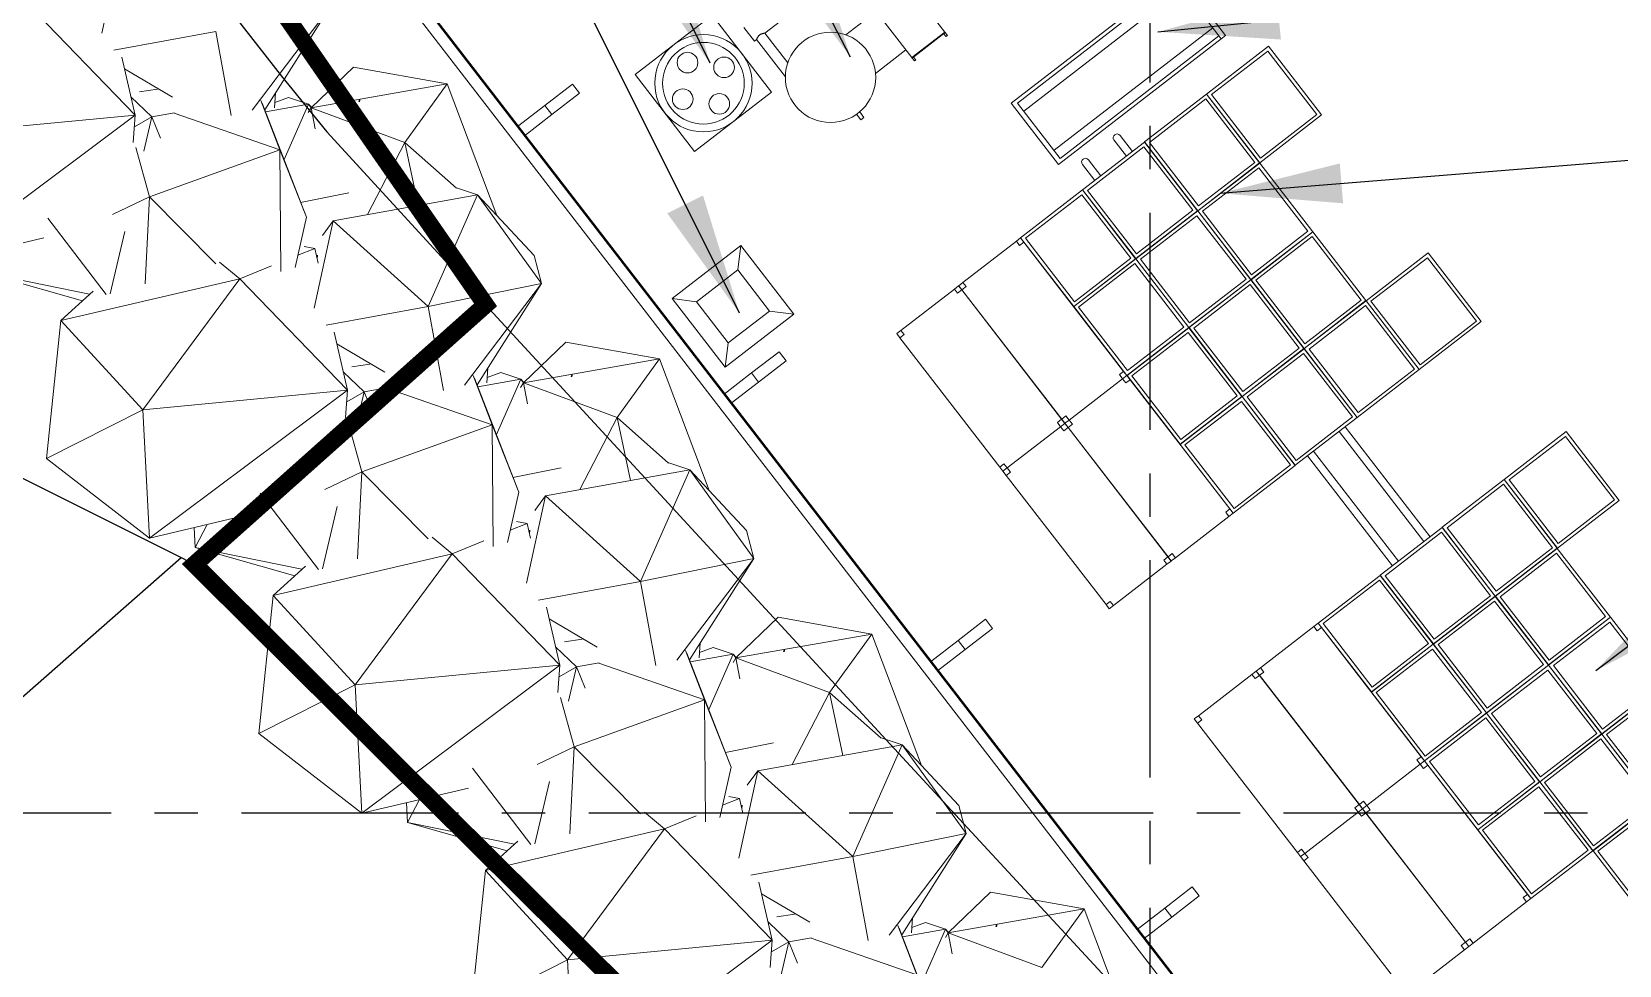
# Model space of a CAD drawing. Extents: x 380524 to 381571, y 430951 to 432014.
# Drawn here: x 380867.81 to 380913.5, y 431345.61 to 431372.48 of the extents above; entities that cross this region are included whole.
import ezdxf

# ---------------------------------------------------------------- set-up
doc = ezdxf.new("R2010")
doc.units = 0
doc.header["$LTSCALE"] = 5
doc.header["$MEASUREMENT"] = 0
doc.linetypes.add('CENTER', pattern=[2, 1.25, -0.25, 0.25, -0.25])
doc.linetypes.add('DASHED', pattern=[0.75, 0.5, -0.25])
doc.layers.get('0').update_dxf_attribs({"linetype": 'CONTINUOUS'})
doc.layers.add('ETGAS BURNLEY BOUNDARY', color=1, linetype='CONTINUOUS', lineweight=50)
for name, color, linetype in [('G8010030', 8, 'CONTINUOUS'), ('G8010032', 8, 'DASHED'), ('G8010572', 8, 'CENTER'), ('PALIGLINIJA', 7, 'CONTINUOUS'), ('permit boundary', 80, 'CONTINUOUS')]:
    doc.layers.add(name, color=color, linetype=linetype)
doc.styles.get("Standard").update_dxf_attribs({"font": 'SIMPLEX.SHX'})
doc.dimstyles.new('SLDDIMSTYLE2', dxfattribs={"dimtxt": 0, "dimasz": 3.5, "dimexe": 0, "dimexo": 0.0625, "dimgap": 0, "dimtad": 0, "dimtih": 1, "dimtoh": 1, "dimdec": 0, "dimrnd": 1e-09, "dimzin": 0, "dimdsep": 46, "dimtxsty": 'Standard', "dimsah": 1, "dimcen": 0.09, "dimadec": 0, "dimazin": 0, "dimtfac": 3.5, "dimtdec": 0, "dimtofl": 0, "dimtmove": 0, "dimatfit": 3, "dimfxl": 1, "dimfrac": 2, "dimtolj": 1, "dimtzin": 0, "dimarcsym": 0})

msp = doc.modelspace()

# ---------------------------------------------------------------- linework, layer by layer
at = {"color": 7, "linetype": 'Continuous', "lineweight": 15}
for p, q in [((380865.737, 431389.989), (380905.531, 431338.468)), ((380881.787, 431369.749), (380876.041, 431377.188)), ((380870.373, 431374.953), (380869.826, 431372.435)), ((380888.909, 431372.438), (380891.54, 431374.47)), ((380900.685, 431374.041), (380896, 431370.422)), ((380900.685, 431374.041), (380902.048, 431372.276)), ((380894.09, 431372.469), (380892.892, 431374.02)), ((380896.186, 431370.427), (380900.752, 431373.954)), ((380896.366, 431370.194), (380900.932, 431373.721)), ((380867.681, 431373.286), (380870.784, 431370.079)), ((380876.366, 431373.144), (380874.151, 431370.221)), ((380876.366, 431373.144), (380874.512, 431370.235)), ((380891.943, 431373.287), (380893.141, 431371.736)), ((380902.167, 431372.368), (380901.552, 431373.164)), ((380887.393, 431372.96), (380885.177, 431371.249)), ((380889.105, 431370.744), (380887.393, 431372.96)), ((380892.114, 431373.065), (380891.24, 431372.39)), ((380873.105, 431372.488), (380870.17, 431371.951)), ((380873.105, 431372.488), (380873.548, 431370.068)), ((380888.305, 431372.597), (380888.608, 431372.206)), ((380888.608, 431372.206), (380888.671, 431372.254)), ((380888.671, 431372.254), (380889.501, 431371.181)), ((380889.569, 431371.583), (380888.909, 431372.438)), ((380893.141, 431371.736), (380894.09, 431372.469)), ((380894.103, 431372.453), (380893.153, 431371.72)), ((380894.063, 431372.423), (380894.103, 431372.453)), ((380894.124, 431372.344), (380894.063, 431372.423)), ((380894.09, 431372.469), (380894.103, 431372.453)), ((380894.103, 431372.453), (380894.164, 431372.374)), ((380894.164, 431372.374), (380894.124, 431372.344)), ((380897.235, 431369.069), (380901.801, 431372.596)), ((380897.363, 431368.657), (380902.048, 431372.276)), ((380897.415, 431368.836), (380901.981, 431372.363)), ((380902.048, 431372.276), (380902.167, 431372.368)), ((380870.398, 431371.749), (380870.784, 431370.079)), ((380892.095, 431371.282), (380892.969, 431371.957)), ((380893.153, 431371.72), (380893.192, 431371.75)), ((380893.192, 431371.75), (380893.254, 431371.671)), ((380903.408, 431372.062), (380901.627, 431370.687)), ((380903.387, 431371.925), (380901.765, 431370.672)), ((380904.798, 431370.098), (380903.387, 431371.925)), ((380904.936, 431370.084), (380903.408, 431372.062)), ((380871.862, 431370.597), (380870.476, 431371.411)), ((380875.848, 431370.291), (380877.066, 431371.459)), ((380877.066, 431371.459), (380879.767, 431370.976)), ((380893.153, 431371.72), (380893.141, 431371.736)), ((380893.214, 431371.641), (380893.153, 431371.72)), ((380893.254, 431371.671), (380893.214, 431371.641)), ((380871.424, 431370.83), (380870.913, 431370.746)), ((380879.767, 431370.976), (380875.848, 431370.291)), ((380879.767, 431370.976), (380878.549, 431369.294)), ((380881.196, 431367.187), (380879.767, 431370.976)), ((380883.37, 431370.971), (380882.579, 431370.36)), ((380883.37, 431370.971), (380883.572, 431370.71)), ((380885.177, 431371.249), (380886.889, 431369.033)), ((380889.501, 431371.181), (380889.501, 431371.181)), ((380870.663, 431370.603), (380871.261, 431370.03)), ((380874.944, 431369.08), (380874.403, 431370.501)), ((380875.713, 431367.139), (380874.437, 431370.428)), ((380875.776, 431370.396), (380874.536, 431370.173)), ((380874.791, 431370.289), (380874.824, 431370.725)), ((380875.196, 431370.591), (380874.803, 431370.443)), ((380875.776, 431370.396), (380875.069, 431368.799)), ((380875.196, 431370.591), (380875.776, 431370.396)), ((380875.776, 431370.396), (380875.85, 431370.293)), ((380875.861, 431370.304), (380875.776, 431370.396)), ((380877.224, 431370.463), (380877.237, 431370.517)), ((380877.228, 431370.479), (380877.237, 431370.517)), ((380877.247, 431370.516), (380877.234, 431370.462)), ((380877.237, 431370.517), (380877.237, 431370.517)), ((380877.237, 431370.517), (380877.246, 431370.516)), ((380877.237, 431370.517), (380877.247, 431370.516)), ((380877.252, 431370.508), (380877.242, 431370.461)), ((380877.246, 431370.516), (380877.247, 431370.516)), ((380877.246, 431370.477), (380877.252, 431370.508)), ((380877.252, 431370.508), (380877.247, 431370.516)), ((380877.247, 431370.515), (380877.252, 431370.508)), ((380877.252, 431370.508), (380877.252, 431370.508)), ((380882.78, 431370.099), (380883.572, 431370.71)), ((380886.889, 431369.033), (380889.105, 431370.744)), ((380896, 431370.422), (380897.363, 431368.657)), ((380896.186, 431370.427), (380897.415, 431368.836)), ((380901.623, 431370.684), (380899.842, 431369.308)), ((380901.602, 431370.547), (380899.98, 431369.293)), ((380903.013, 431368.72), (380901.602, 431370.547)), ((380903.151, 431368.705), (380901.623, 431370.684)), ((380901.627, 431370.687), (380903.155, 431368.708)), ((380901.765, 431370.672), (380903.175, 431368.845)), ((380870.784, 431370.079), (380864.889, 431369.514)), ((380870.784, 431370.079), (380865.083, 431365.816)), ((380870.784, 431370.079), (380870.729, 431369.294)), ((380870.761, 431369.742), (380871.261, 431370.03)), ((380871.261, 431370.03), (380871.029, 431369.046)), ((380871.915, 431370.148), (380871.261, 431370.03)), ((380871.261, 431370.03), (380871.509, 431369.42)), ((380874.944, 431369.08), (380871.902, 431370.134)), ((380875.768, 431370.154), (380875.848, 431370.291)), ((380878.549, 431369.294), (380875.848, 431370.291)), ((380875.964, 431369.683), (380875.848, 431370.291)), ((380882.579, 431370.36), (380881.787, 431369.749)), ((380881.989, 431369.488), (380882.78, 431370.099)), ((380882.579, 431370.36), (380882.78, 431370.099)), ((380891.549, 431370.104), (380891.672, 431369.944)), ((380891.763, 431370.014), (380891.64, 431370.174)), ((380891.672, 431369.944), (380891.763, 431370.014)), ((380903.155, 431368.708), (380904.936, 431370.084)), ((380903.175, 431368.845), (380904.798, 431370.098)), ((380887.735, 431362.048), (380881.989, 431369.488)), ((380899.49, 431369.036), (380899.133, 431369.497)), ((380870.806, 431369.15), (380871.2, 431367.724)), ((380874.944, 431369.08), (380871.2, 431367.724)), ((380874.975, 431365.575), (380874.944, 431369.08)), ((380875.713, 431367.139), (380874.944, 431369.08)), ((380878.549, 431369.294), (380877.472, 431367.216)), ((380878.932, 431367.477), (380878.549, 431369.294)), ((380880.029, 431367.982), (380878.549, 431369.294)), ((380899.838, 431369.305), (380898.058, 431367.93)), ((380899.818, 431369.168), (380898.195, 431367.915)), ((380898.96, 431369.364), (380899.316, 431368.902)), ((380901.229, 431367.342), (380899.818, 431369.168)), ((380901.366, 431367.327), (380899.838, 431369.305)), ((380899.842, 431369.308), (380901.37, 431367.33)), ((380899.98, 431369.293), (380901.391, 431367.467)), ((380898.05, 431368.661), (380898.406, 431368.199)), ((380898.579, 431368.333), (380898.223, 431368.794)), ((380901.37, 431367.33), (380903.151, 431368.705)), ((380903.154, 431368.701), (380901.373, 431367.326)), ((380901.391, 431367.467), (380903.013, 431368.72)), ((380903.134, 431368.564), (380901.511, 431367.311)), ((380904.544, 431366.737), (380903.134, 431368.564)), ((380904.682, 431366.723), (380903.154, 431368.701)), ((380900.555, 431368.386), (380900.551, 431368.383)), ((380900.654, 431368.249), (380900.658, 431368.252)), ((380870.135, 431367.216), (380871.2, 431367.724)), ((380871.2, 431367.724), (380871.07, 431365.223)), ((380871.2, 431367.724), (380873.103, 431365.799)), ((380875.547, 431367.565), (380876.932, 431367.844)), ((380880.639, 431367.783), (380876.486, 431367.039)), ((380880.639, 431367.783), (380879.218, 431364.574)), ((380880.036, 431367.987), (380880.639, 431367.783)), ((380880.639, 431367.783), (380882.479, 431365.23)), ((380882.271, 431366.036), (380880.639, 431367.783)), ((380898.054, 431367.927), (380896.273, 431366.552)), ((380898.033, 431367.79), (380896.411, 431366.537)), ((380899.444, 431365.963), (380898.033, 431367.79)), ((380899.582, 431365.948), (380898.054, 431367.927)), ((380898.058, 431367.93), (380899.586, 431365.951)), ((380898.195, 431367.915), (380899.606, 431366.088)), ((380901.848, 431367.699), (380901.85, 431367.694)), ((380902.182, 431367.95), (380902.18, 431367.955)), ((380899.586, 431365.951), (380901.366, 431367.327)), ((380901.369, 431367.323), (380899.589, 431365.947)), ((380899.606, 431366.088), (380901.229, 431367.342)), ((380901.349, 431367.186), (380899.727, 431365.933)), ((380902.76, 431365.359), (380901.349, 431367.186)), ((380902.898, 431365.344), (380901.369, 431367.323)), ((380901.373, 431367.326), (380902.902, 431365.347)), ((380901.511, 431367.311), (380902.922, 431365.484)), ((380868.269, 431367.118), (380869.946, 431364.92)), ((380870.484, 431366.734), (380870.06, 431364.937)), ((380875.391, 431365.695), (380875.713, 431367.139)), ((380876.486, 431367.039), (380875.938, 431364.521)), ((380876.173, 431366.62), (380876.486, 431367.039)), ((380876.486, 431367.039), (380879.218, 431364.574)), ((380900.844, 431366.924), (380900.847, 431366.92)), ((380901.021, 431367.054), (380901.018, 431367.057)), ((380901.736, 431366.848), (380901.74, 431366.851)), ((380902.902, 431365.347), (380904.682, 431366.723)), ((380904.685, 431366.719), (380902.905, 431365.343)), ((380902.922, 431365.484), (380904.544, 431366.737)), ((380906.214, 431364.74), (380904.685, 431366.719)), ((380868.157, 431366.544), (380865.083, 431365.816)), ((380875.648, 431366.298), (380875.955, 431366.241)), ((380886.24, 431364.801), (380888.219, 431366.329)), ((380888.129, 431365.628), (380888.219, 431366.329)), ((380888.219, 431366.329), (380889.747, 431364.351)), ((380896.149, 431366.453), (380894.611, 431365.265)), ((380896.27, 431366.546), (380896.149, 431366.453)), ((380896.243, 431366.332), (380896.149, 431366.453)), ((380896.364, 431366.425), (380896.243, 431366.332)), ((380896.364, 431366.425), (380896.27, 431366.546)), ((380896.273, 431366.552), (380897.801, 431364.573)), ((380899.236, 431362.706), (380896.364, 431366.425)), ((380896.411, 431366.537), (380897.821, 431364.71)), ((380900.111, 431366.351), (380900.108, 431366.355)), ((380904.665, 431366.582), (380903.042, 431365.328)), ((380906.076, 431364.755), (380904.665, 431366.582)), ((380873.216, 431365.845), (380873.794, 431365.371)), ((380875.469, 431366.045), (380875.955, 431366.241)), ((380875.955, 431366.241), (380876.051, 431365.823)), ((380876.029, 431365.986), (380876.017, 431365.97)), ((380876.024, 431365.945), (380876.023, 431365.945)), ((380876.024, 431365.941), (380876.035, 431366.047)), ((380882.271, 431366.036), (380882.479, 431365.23)), ((380897.801, 431364.573), (380899.582, 431365.948)), ((380899.585, 431365.944), (380897.804, 431364.569)), ((380897.821, 431364.71), (380899.444, 431365.963)), ((380899.564, 431365.807), (380897.942, 431364.554)), ((380900.975, 431363.981), (380899.564, 431365.807)), ((380901.113, 431363.966), (380899.585, 431365.944)), ((380899.589, 431365.947), (380901.117, 431363.969)), ((380899.69, 431365.816), (380899.686, 431365.813)), ((380899.727, 431365.933), (380901.137, 431364.106)), ((380899.934, 431366.221), (380899.937, 431366.217)), ((380902.535, 431365.822), (380902.531, 431365.819)), ((380908.001, 431366.115), (380906.221, 431364.739)), ((380907.981, 431365.977), (380906.358, 431364.724)), ((380909.392, 431364.151), (380907.981, 431365.977)), ((380909.529, 431364.136), (380908.001, 431366.115)), ((380869.473, 431364.924), (380866.401, 431365.552)), ((380866.401, 431365.552), (380869.268, 431364.737)), ((380868.642, 431364.167), (380873.794, 431365.371)), ((380873.794, 431365.371), (380871.002, 431361.6)), ((380873.794, 431365.371), (380874.709, 431365.739)), ((380873.794, 431365.371), (380876.897, 431362.165)), ((380888.129, 431365.628), (380886.941, 431364.711)), ((380889.046, 431364.441), (380888.129, 431365.628)), ((380899.789, 431365.68), (380899.793, 431365.683)), ((380899.952, 431365.469), (380899.956, 431365.473)), ((380901.117, 431363.969), (380902.898, 431365.344)), ((380902.901, 431365.34), (380901.12, 431363.965)), ((380901.137, 431364.106), (380902.76, 431365.359)), ((380904.429, 431363.362), (380902.901, 431365.34)), ((380902.905, 431365.343), (380904.433, 431363.365)), ((380869.574, 431365.015), (380868.642, 431364.167)), ((380879.218, 431364.574), (380882.479, 431365.23)), ((380882.479, 431365.23), (380880.263, 431362.307)), ((380882.479, 431365.23), (380880.624, 431362.321)), ((380894.365, 431365.075), (380892.826, 431363.886)), ((380894.486, 431365.168), (380894.365, 431365.075)), ((380894.458, 431364.953), (380894.365, 431365.075)), ((380894.579, 431365.047), (380894.458, 431364.953)), ((380894.579, 431365.047), (380894.486, 431365.168)), ((380894.611, 431365.265), (380894.49, 431365.171)), ((380894.49, 431365.171), (380894.583, 431365.05)), ((380897.452, 431361.328), (380894.579, 431365.047)), ((380894.704, 431365.144), (380894.583, 431365.05)), ((380894.583, 431365.05), (380897.456, 431361.331)), ((380894.611, 431365.265), (380894.704, 431365.144)), ((380902.88, 431365.203), (380901.258, 431363.95)), ((380902.376, 431364.941), (380902.379, 431364.937)), ((380902.552, 431365.071), (380902.549, 431365.075)), ((380904.291, 431363.377), (380902.88, 431365.203)), ((380903.042, 431365.328), (380904.453, 431363.502)), ((380879.218, 431364.574), (380876.283, 431364.037)), ((380879.218, 431364.574), (380879.661, 431362.154)), ((380886.24, 431364.801), (380886.941, 431364.711)), ((380887.768, 431362.823), (380886.24, 431364.801)), ((380886.941, 431364.711), (380887.858, 431363.524)), ((380887.858, 431363.524), (380889.046, 431364.441)), ((380889.046, 431364.441), (380889.747, 431364.351)), ((380897.804, 431364.569), (380899.332, 431362.59)), ((380897.942, 431364.554), (380899.353, 431362.728)), ((380900.75, 431364.444), (380900.746, 431364.441)), ((380903.267, 431364.865), (380903.271, 431364.868)), ((380904.433, 431363.365), (380906.214, 431364.74)), ((380906.217, 431364.736), (380904.436, 431363.361)), ((380904.453, 431363.502), (380906.076, 431364.755)), ((380906.196, 431364.599), (380904.574, 431363.346)), ((380907.607, 431362.772), (380906.196, 431364.599)), ((380907.745, 431362.758), (380906.217, 431364.736)), ((380906.221, 431364.739), (380907.749, 431362.761)), ((380906.358, 431364.724), (380907.769, 431362.898)), ((380868.235, 431360.197), (380868.642, 431364.167)), ((380868.642, 431364.167), (380871.002, 431361.6)), ((380889.747, 431364.351), (380887.768, 431362.823)), ((380899.353, 431362.728), (380900.975, 431363.981)), ((380900.828, 431364.334), (380900.832, 431364.338)), ((380901.465, 431364.238), (380901.469, 431364.234)), ((380901.642, 431364.368), (380901.639, 431364.372)), ((380905.245, 431363.986), (380905.241, 431363.989)), ((380907.749, 431362.761), (380909.529, 431364.136)), ((380907.769, 431362.898), (380909.392, 431364.151)), ((380876.511, 431363.835), (380876.897, 431362.165)), ((380881.96, 431362.376), (380883.179, 431363.545)), ((380883.179, 431363.545), (380885.879, 431363.062)), ((380887.768, 431362.823), (380887.858, 431363.524)), ((380892.826, 431363.886), (380892.705, 431363.793)), ((380892.705, 431363.793), (380892.799, 431363.672)), ((380892.92, 431363.765), (380892.799, 431363.672)), ((380892.799, 431363.672), (380895.671, 431359.953)), ((380892.826, 431363.886), (380892.92, 431363.765)), ((380899.332, 431362.59), (380901.113, 431363.966)), ((380901.116, 431363.962), (380899.335, 431362.586)), ((380901.096, 431363.825), (380899.473, 431362.572)), ((380900.55, 431363.531), (380900.553, 431363.527)), ((380900.769, 431363.694), (380900.766, 431363.698)), ((380902.506, 431361.998), (380901.096, 431363.825)), ((380902.644, 431361.983), (380901.116, 431363.962)), ((380901.12, 431363.965), (380902.648, 431361.986)), ((380901.258, 431363.95), (380902.669, 431362.123)), ((380901.405, 431363.596), (380901.401, 431363.593)), ((380904.066, 431363.84), (380904.062, 431363.837)), ((380904.91, 431363.733), (380904.914, 431363.73)), ((380877.975, 431362.683), (380876.589, 431363.497)), ((380885.879, 431363.062), (380881.96, 431362.376)), ((380885.879, 431363.062), (380884.662, 431361.38)), ((380887.309, 431359.273), (380885.879, 431363.062)), ((380889.318, 431363.271), (380888.526, 431362.659)), ((380889.318, 431363.271), (380889.519, 431363.01)), ((380901.483, 431363.487), (380901.487, 431363.49)), ((380902.648, 431361.986), (380904.429, 431363.362)), ((380904.432, 431363.358), (380902.651, 431361.982)), ((380902.669, 431362.123), (380904.291, 431363.377)), ((380904.411, 431363.221), (380902.789, 431361.968)), ((380904.083, 431363.089), (380904.08, 431363.092)), ((380905.822, 431361.394), (380904.411, 431363.221)), ((380905.96, 431361.379), (380904.432, 431363.358)), ((380904.436, 431363.361), (380905.964, 431361.382)), ((380904.574, 431363.346), (380905.984, 431361.519)), ((380876.776, 431362.689), (380877.373, 431362.116)), ((380877.536, 431362.916), (380877.025, 431362.831)), ((380880.904, 431362.375), (380880.936, 431362.811)), ((380881.309, 431362.677), (380880.916, 431362.529)), ((380881.309, 431362.677), (380881.888, 431362.481)), ((380883.337, 431362.549), (380883.35, 431362.603)), ((380883.341, 431362.565), (380883.35, 431362.603)), ((380883.359, 431362.602), (380883.347, 431362.548)), ((380883.35, 431362.603), (380883.359, 431362.602)), ((380883.35, 431362.603), (380883.35, 431362.603)), ((380883.35, 431362.603), (380883.359, 431362.602)), ((380883.359, 431362.602), (380883.359, 431362.602)), ((380883.364, 431362.594), (380883.359, 431362.602)), ((380883.36, 431362.601), (380883.365, 431362.594)), ((380888.526, 431362.659), (380887.735, 431362.048)), ((380888.526, 431362.659), (380888.728, 431362.398)), ((380888.728, 431362.398), (380889.519, 431363.01)), ((380899.115, 431362.613), (380899.236, 431362.706)), ((380899.209, 431362.492), (380899.115, 431362.613)), ((380899.33, 431362.585), (380899.236, 431362.706)), ((380903.907, 431362.959), (380903.91, 431362.955)), ((380905.964, 431361.382), (380907.745, 431362.758)), ((380905.984, 431361.519), (380907.607, 431362.772)), ((380876.897, 431362.165), (380871.002, 431361.6)), ((380876.897, 431362.165), (380871.196, 431357.902)), ((380876.897, 431362.165), (380876.842, 431361.379)), ((380878.028, 431362.234), (380877.373, 431362.116)), ((380881.057, 431361.166), (380878.014, 431362.22)), ((380881.057, 431361.166), (380880.515, 431362.587)), ((380881.825, 431359.225), (380880.549, 431362.514)), ((380881.888, 431362.481), (380880.648, 431362.259)), ((380881.888, 431362.481), (380881.181, 431360.885)), ((380881.88, 431362.24), (380881.96, 431362.376)), ((380881.888, 431362.481), (380881.962, 431362.378)), ((380881.974, 431362.389), (380881.888, 431362.481)), ((380884.662, 431361.38), (380881.96, 431362.376)), ((380882.076, 431361.769), (380881.96, 431362.376)), ((380883.364, 431362.594), (380883.355, 431362.547)), ((380883.358, 431362.563), (380883.365, 431362.594)), ((380883.365, 431362.594), (380883.364, 431362.594)), ((380887.936, 431361.787), (380888.728, 431362.398)), ((380897.67, 431361.304), (380899.209, 431362.492)), ((380899.209, 431362.492), (380899.33, 431362.585)), ((380899.302, 431362.371), (380899.209, 431362.492)), ((380899.423, 431362.464), (380899.302, 431362.371)), ((380899.423, 431362.464), (380899.33, 431362.585)), ((380899.335, 431362.586), (380900.863, 431360.608)), ((380902.296, 431358.745), (380899.423, 431362.464)), ((380899.473, 431362.572), (380900.884, 431360.745)), ((380902.281, 431362.461), (380902.277, 431362.458)), ((380902.444, 431362.251), (380902.44, 431362.248)), ((380902.997, 431362.256), (380903, 431362.252)), ((380903.173, 431362.386), (380903.17, 431362.39)), ((380905.149, 431362.438), (380905.145, 431362.435)), ((380905.247, 431362.302), (380905.251, 431362.305)), ((380876.873, 431361.827), (380877.373, 431362.116)), ((380877.373, 431362.116), (380877.142, 431361.132)), ((380877.373, 431362.116), (380877.622, 431361.506)), ((380893.682, 431354.348), (380887.936, 431361.787)), ((380900.863, 431360.608), (380902.644, 431361.983)), ((380902.647, 431361.979), (380900.867, 431360.604)), ((380900.884, 431360.745), (380902.506, 431361.998)), ((380902.627, 431361.842), (380901.004, 431360.589)), ((380902.543, 431362.115), (380902.547, 431362.118)), ((380904.038, 431360.016), (380902.627, 431361.842)), ((380904.175, 431360.001), (380902.647, 431361.979)), ((380902.651, 431361.982), (380904.179, 431360.004)), ((380902.789, 431361.968), (380904.2, 431360.141)), ((380871.002, 431361.6), (380868.235, 431360.197)), ((380871.002, 431361.6), (380871.196, 431357.902)), ((380876.918, 431361.236), (380877.312, 431359.81)), ((380884.662, 431361.38), (380883.584, 431359.302)), ((380886.141, 431360.068), (380884.662, 431361.38)), ((380885.045, 431359.563), (380884.662, 431361.38)), ((380897.331, 431361.235), (380897.452, 431361.328)), ((380897.424, 431361.113), (380897.331, 431361.235)), ((380897.545, 431361.207), (380897.452, 431361.328)), ((380897.456, 431361.331), (380897.577, 431361.425)), ((380897.456, 431361.331), (380897.549, 431361.21)), ((380897.549, 431361.21), (380897.67, 431361.304)), ((380897.577, 431361.425), (380897.67, 431361.304)), ((380897.67, 431361.304), (380897.764, 431361.182)), ((380904.179, 431360.004), (380905.96, 431361.379)), ((380904.2, 431360.141), (380905.822, 431361.394)), ((380881.057, 431361.166), (380877.312, 431359.81)), ((380881.088, 431357.661), (380881.057, 431361.166)), ((380881.825, 431359.225), (380881.057, 431361.166)), ((380895.886, 431359.925), (380897.424, 431361.113)), ((380897.424, 431361.113), (380897.545, 431361.207)), ((380897.518, 431360.992), (380897.424, 431361.113)), ((380897.639, 431361.086), (380897.518, 431360.992)), ((380897.639, 431361.086), (380897.545, 431361.207)), ((380897.549, 431361.21), (380897.643, 431361.089)), ((380900.511, 431357.367), (380897.639, 431361.086)), ((380897.764, 431361.182), (380897.643, 431361.089)), ((380897.643, 431361.089), (380900.515, 431357.37)), ((380905.438, 431360.976), (380907.883, 431357.81)), ((380908.057, 431357.944), (380905.611, 431361.11)), ((380911.974, 431360.97), (380910.194, 431359.595)), ((380911.954, 431360.833), (380910.332, 431359.58)), ((380913.365, 431359.007), (380911.954, 431360.833)), ((380913.503, 431358.992), (380911.974, 431360.97)), ((380900.867, 431360.604), (380902.395, 431358.625)), ((380901.004, 431360.589), (380902.415, 431358.763)), ((380907.146, 431357.241), (380904.701, 431360.407)), ((380871.196, 431357.902), (380868.235, 431360.197)), ((380881.66, 431359.651), (380883.045, 431359.93)), ((380886.752, 431359.869), (380882.599, 431359.125)), ((380886.752, 431359.869), (380885.331, 431356.66)), ((380886.149, 431360.073), (380886.752, 431359.869)), ((380886.752, 431359.869), (380888.592, 431357.316)), ((380888.384, 431358.121), (380886.752, 431359.869)), ((380895.671, 431359.953), (380895.792, 431360.046)), ((380895.671, 431359.953), (380895.764, 431359.832)), ((380895.764, 431359.832), (380895.886, 431359.925)), ((380895.792, 431360.046), (380895.886, 431359.925)), ((380895.886, 431359.925), (380895.979, 431359.804)), ((380902.395, 431358.625), (380904.175, 431360.001)), ((380902.415, 431358.763), (380904.038, 431360.016)), ((380904.528, 431360.273), (380906.973, 431357.107)), ((380876.248, 431359.302), (380877.312, 431359.81)), ((380877.312, 431359.81), (380877.183, 431357.309)), ((380877.312, 431359.81), (380879.216, 431357.885)), ((380895.764, 431359.832), (380895.858, 431359.711)), ((380895.979, 431359.804), (380895.858, 431359.711)), ((380895.858, 431359.711), (380898.73, 431355.992)), ((380910.19, 431359.592), (380908.409, 431358.217)), ((380910.169, 431359.455), (380908.547, 431358.202)), ((380911.58, 431357.628), (380910.169, 431359.455)), ((380911.718, 431357.613), (380910.19, 431359.592)), ((380910.194, 431359.595), (380911.722, 431357.616)), ((380910.332, 431359.58), (380911.742, 431357.754)), ((380874.382, 431359.204), (380876.058, 431357.006)), ((380881.504, 431357.781), (380881.825, 431359.225)), ((380882.599, 431359.125), (380882.051, 431356.607)), ((380882.285, 431358.706), (380882.599, 431359.125)), ((380882.599, 431359.125), (380885.331, 431356.66)), ((380911.722, 431357.616), (380913.503, 431358.992)), ((380911.742, 431357.754), (380913.365, 431359.007)), ((380874.269, 431358.63), (380871.196, 431357.902)), ((380876.596, 431358.82), (380876.173, 431357.022)), ((380900.73, 431357.343), (380902.268, 431358.531)), ((380902.175, 431358.652), (380902.296, 431358.745)), ((380902.268, 431358.531), (380902.175, 431358.652)), ((380902.268, 431358.531), (380902.389, 431358.624)), ((380902.389, 431358.624), (380902.296, 431358.745)), ((380872.478, 431358.205), (380872.514, 431357.638)), ((380872.854, 431358.294), (380872.514, 431357.638)), ((380881.582, 431358.131), (380882.067, 431358.326)), ((380881.76, 431358.384), (380882.067, 431358.326)), ((380882.067, 431358.326), (380882.164, 431357.909)), ((380882.141, 431358.071), (380882.13, 431358.056)), ((380882.137, 431358.03), (380882.136, 431358.03)), ((380882.137, 431358.027), (380882.148, 431358.133)), ((380888.384, 431358.121), (380888.592, 431357.316)), ((380908.405, 431358.213), (380906.624, 431356.838)), ((380908.385, 431358.076), (380906.762, 431356.823)), ((380909.796, 431356.25), (380908.385, 431358.076)), ((380909.933, 431356.235), (380908.405, 431358.213)), ((380908.409, 431358.217), (380909.937, 431356.238)), ((380908.547, 431358.202), (380909.958, 431356.375)), ((380875.586, 431357.009), (380872.514, 431357.638)), ((380872.514, 431357.638), (380875.381, 431356.823)), ((380879.329, 431357.931), (380879.907, 431357.457)), ((380879.907, 431357.457), (380880.821, 431357.825)), ((380909.937, 431356.238), (380911.718, 431357.613)), ((380911.721, 431357.609), (380909.94, 431356.234)), ((380909.958, 431356.375), (380911.58, 431357.628)), ((380913.249, 431355.631), (380911.721, 431357.609)), ((380874.755, 431356.253), (380879.907, 431357.457)), ((380879.907, 431357.457), (380877.114, 431353.686)), ((380879.907, 431357.457), (380883.01, 431354.251)), ((380885.331, 431356.66), (380888.592, 431357.316)), ((380888.592, 431357.316), (380886.376, 431354.392)), ((380888.592, 431357.316), (380886.737, 431354.407)), ((380898.945, 431355.964), (380900.483, 431357.152)), ((380900.39, 431357.273), (380900.511, 431357.367)), ((380900.483, 431357.152), (380900.39, 431357.273)), ((380900.483, 431357.152), (380900.605, 431357.246)), ((380900.605, 431357.246), (380900.511, 431357.367)), ((380900.515, 431357.37), (380900.636, 431357.464)), ((380900.515, 431357.37), (380900.609, 431357.249)), ((380900.609, 431357.249), (380900.73, 431357.343)), ((380900.636, 431357.464), (380900.73, 431357.343)), ((380909.122, 431357.294), (380909.118, 431357.291)), ((380909.221, 431357.158), (380909.225, 431357.161)), ((380911.701, 431357.472), (380910.078, 431356.219)), ((380913.111, 431355.646), (380911.701, 431357.472)), ((380875.686, 431357.101), (380874.755, 431356.253)), ((380885.331, 431356.66), (380882.395, 431356.123)), ((380885.331, 431356.66), (380885.774, 431354.24)), ((380906.62, 431356.835), (380904.84, 431355.46)), ((380906.6, 431356.698), (380904.978, 431355.445)), ((380908.011, 431354.871), (380906.6, 431356.698)), ((380908.149, 431354.857), (380906.62, 431356.835)), ((380906.624, 431356.838), (380908.153, 431354.86)), ((380906.762, 431356.823), (380908.173, 431354.997)), ((380910.749, 431356.858), (380910.747, 431356.863)), ((380874.348, 431352.283), (380874.755, 431356.253)), ((380874.755, 431356.253), (380877.114, 431353.686)), ((380908.153, 431354.86), (380909.933, 431356.235)), ((380909.936, 431356.231), (380908.156, 431354.856)), ((380908.173, 431354.997), (380909.796, 431356.25)), ((380911.465, 431354.252), (380909.936, 431356.231)), ((380909.94, 431356.234), (380911.469, 431354.255)), ((380910.078, 431356.219), (380911.489, 431354.393)), ((380910.415, 431356.607), (380910.417, 431356.602)), ((380882.624, 431355.92), (380883.01, 431354.251)), ((380898.73, 431355.992), (380898.851, 431356.085)), ((380898.73, 431355.992), (380898.824, 431355.871)), ((380898.824, 431355.871), (380898.945, 431355.964)), ((380898.851, 431356.085), (380898.945, 431355.964)), ((380909.916, 431356.094), (380908.294, 431354.841)), ((380909.411, 431355.832), (380909.414, 431355.828)), ((380909.588, 431355.962), (380909.585, 431355.966)), ((380911.327, 431354.267), (380909.916, 431356.094)), ((380910.303, 431355.756), (380910.307, 431355.759)), ((380884.087, 431354.768), (380882.702, 431355.582)), ((380888.073, 431354.462), (380889.291, 431355.631)), ((380889.291, 431355.631), (380891.992, 431355.147)), ((380895.265, 431355.57), (380894.474, 431354.959)), ((380894.676, 431354.698), (380895.467, 431355.309)), ((380895.265, 431355.57), (380895.467, 431355.309)), ((380904.716, 431355.361), (380903.178, 431354.173)), ((380904.837, 431355.455), (380904.716, 431355.361)), ((380904.81, 431355.24), (380904.716, 431355.361)), ((380904.931, 431355.334), (380904.81, 431355.24)), ((380904.931, 431355.334), (380904.837, 431355.455)), ((380904.84, 431355.46), (380906.368, 431353.481)), ((380907.803, 431351.615), (380904.931, 431355.334)), ((380904.978, 431355.445), (380906.388, 431353.618)), ((380911.469, 431354.255), (380913.249, 431355.631)), ((380913.252, 431355.627), (380911.472, 431354.252)), ((380911.489, 431354.393), (380913.111, 431355.646)), ((380913.232, 431355.49), (380911.609, 431354.237)), ((380914.643, 431353.663), (380913.232, 431355.49)), ((380914.78, 431353.648), (380913.252, 431355.627)), ((380883.649, 431355.002), (380883.138, 431354.917)), ((380887.017, 431354.46), (380887.049, 431354.896)), ((380891.992, 431355.147), (380888.073, 431354.462)), ((380891.992, 431355.147), (380890.775, 431353.466)), ((380893.421, 431351.359), (380891.992, 431355.147)), ((380894.474, 431354.959), (380893.682, 431354.348)), ((380894.474, 431354.959), (380894.676, 431354.698)), ((380906.368, 431353.481), (380908.149, 431354.857)), ((380908.152, 431354.853), (380906.371, 431353.477)), ((380906.388, 431353.618), (380908.011, 431354.871)), ((380909.68, 431352.874), (380908.152, 431354.853)), ((380908.156, 431354.856), (380909.684, 431352.877)), ((380908.294, 431354.841), (380909.704, 431353.014)), ((380908.501, 431355.129), (380908.504, 431355.125)), ((380908.678, 431355.259), (380908.675, 431355.263)), ((380882.888, 431354.775), (380883.486, 431354.201)), ((380887.169, 431353.252), (380886.628, 431354.673)), ((380887.938, 431351.311), (380886.662, 431354.6)), ((380888.001, 431354.567), (380886.761, 431354.345)), ((380887.421, 431354.763), (380887.028, 431354.614)), ((380888.001, 431354.567), (380887.294, 431352.971)), ((380887.421, 431354.763), (380888.001, 431354.567)), ((380887.993, 431354.326), (380888.073, 431354.462)), ((380888.001, 431354.567), (380888.075, 431354.464)), ((380888.087, 431354.475), (380888.001, 431354.567)), ((380890.775, 431353.466), (380888.073, 431354.462)), ((380888.189, 431353.854), (380888.073, 431354.462)), ((380889.449, 431354.635), (380889.463, 431354.689)), ((380889.453, 431354.651), (380889.463, 431354.689)), ((380889.472, 431354.687), (380889.46, 431354.634)), ((380889.463, 431354.689), (380889.463, 431354.689)), ((380889.463, 431354.689), (380889.472, 431354.687)), ((380889.463, 431354.689), (380889.472, 431354.687)), ((380889.477, 431354.68), (380889.467, 431354.633)), ((380889.471, 431354.649), (380889.478, 431354.68)), ((380889.477, 431354.68), (380889.472, 431354.687)), ((380889.472, 431354.687), (380889.472, 431354.687)), ((380889.473, 431354.686), (380889.478, 431354.68)), ((380889.478, 431354.68), (380889.477, 431354.68)), ((380893.884, 431354.086), (380894.676, 431354.698)), ((380908.131, 431354.715), (380906.509, 431353.462)), ((380909.542, 431352.889), (380908.131, 431354.715)), ((380908.257, 431354.724), (380908.253, 431354.721)), ((380908.356, 431354.588), (380908.36, 431354.591)), ((380908.518, 431354.378), (380908.522, 431354.381)), ((380911.102, 431354.73), (380911.098, 431354.727)), ((380883.01, 431354.251), (380877.114, 431353.686)), ((380883.01, 431354.251), (380877.309, 431349.987)), ((380883.01, 431354.251), (380882.955, 431353.465)), ((380882.986, 431353.913), (380883.486, 431354.201)), ((380883.486, 431354.201), (380883.254, 431353.218)), ((380884.141, 431354.319), (380883.486, 431354.201)), ((380883.486, 431354.201), (380883.735, 431353.591)), ((380887.169, 431353.252), (380884.127, 431354.306)), ((380899.63, 431346.647), (380893.884, 431354.086)), ((380902.932, 431353.983), (380901.393, 431352.794)), ((380903.053, 431354.076), (380902.932, 431353.983)), ((380903.025, 431353.862), (380902.932, 431353.983)), ((380903.146, 431353.955), (380903.025, 431353.862)), ((380903.146, 431353.955), (380903.053, 431354.076)), ((380903.178, 431354.173), (380903.057, 431354.079)), ((380903.057, 431354.079), (380903.15, 431353.958)), ((380906.019, 431350.236), (380903.146, 431353.955)), ((380903.271, 431354.052), (380903.15, 431353.958)), ((380903.15, 431353.958), (380906.023, 431350.239)), ((380903.178, 431354.173), (380903.271, 431354.052)), ((380909.684, 431352.877), (380911.465, 431354.252)), ((380911.468, 431354.248), (380909.687, 431352.873)), ((380909.704, 431353.014), (380911.327, 431354.267)), ((380911.447, 431354.111), (380909.825, 431352.858)), ((380911.119, 431353.979), (380911.116, 431353.983)), ((380912.858, 431352.285), (380911.447, 431354.111)), ((380912.996, 431352.27), (380911.468, 431354.248)), ((380911.472, 431354.252), (380913, 431352.273)), ((380911.609, 431354.237), (380913.02, 431352.41)), ((380877.114, 431353.686), (380874.348, 431352.283)), ((380877.114, 431353.686), (380877.309, 431349.987)), ((380890.775, 431353.466), (380889.697, 431351.387)), ((380892.254, 431352.154), (380890.775, 431353.466)), ((380891.157, 431351.649), (380890.775, 431353.466)), ((380906.371, 431353.477), (380907.899, 431351.499)), ((380906.509, 431353.462), (380907.92, 431351.636)), ((380910.943, 431353.849), (380910.946, 431353.845)), ((380911.834, 431353.774), (380911.838, 431353.777)), ((380913, 431352.273), (380914.78, 431353.648)), ((380914.784, 431353.644), (380913.003, 431352.269)), ((380913.02, 431352.41), (380914.643, 431353.663)), ((380914.763, 431353.507), (380913.141, 431352.254)), ((380883.031, 431353.321), (380883.425, 431351.896)), ((380887.169, 431353.252), (380883.425, 431351.896)), ((380887.2, 431349.746), (380887.169, 431353.252)), ((380887.938, 431351.311), (380887.169, 431353.252)), ((380909.317, 431353.352), (380909.313, 431353.349)), ((380909.395, 431353.243), (380909.399, 431353.246)), ((380910.032, 431353.146), (380910.035, 431353.142)), ((380910.209, 431353.276), (380910.206, 431353.28)), ((380901.393, 431352.794), (380901.272, 431352.701)), ((380901.272, 431352.701), (380901.366, 431352.58)), ((380901.487, 431352.673), (380901.366, 431352.58)), ((380901.366, 431352.58), (380904.238, 431348.861)), ((380901.393, 431352.794), (380901.487, 431352.673)), ((380907.899, 431351.499), (380909.68, 431352.874)), ((380909.683, 431352.87), (380907.902, 431351.495)), ((380907.92, 431351.636), (380909.542, 431352.889)), ((380909.662, 431352.733), (380908.04, 431351.48)), ((380909.336, 431352.602), (380909.333, 431352.606)), ((380911.073, 431350.906), (380909.662, 431352.733)), ((380911.211, 431350.891), (380909.683, 431352.87)), ((380909.687, 431352.873), (380911.215, 431350.895)), ((380909.825, 431352.858), (380911.236, 431351.032)), ((380912.633, 431352.748), (380912.629, 431352.745)), ((380913.477, 431352.641), (380913.481, 431352.638)), ((380877.309, 431349.987), (380874.348, 431352.283)), ((380892.261, 431352.158), (380892.865, 431351.955)), ((380909.117, 431352.439), (380909.12, 431352.435)), ((380909.972, 431352.504), (380909.968, 431352.501)), ((380910.05, 431352.395), (380910.054, 431352.398)), ((380911.215, 431350.895), (380912.996, 431352.27)), ((380912.999, 431352.266), (380911.218, 431350.891)), ((380911.236, 431351.032), (380912.858, 431352.285)), ((380912.978, 431352.129), (380911.356, 431350.876)), ((380914.389, 431350.302), (380912.978, 431352.129)), ((380914.527, 431350.287), (380912.999, 431352.266)), ((380913.003, 431352.269), (380914.531, 431350.29)), ((380913.141, 431352.254), (380914.551, 431350.428)), ((380882.36, 431351.388), (380883.425, 431351.896)), ((380883.425, 431351.896), (380883.295, 431349.395)), ((380883.425, 431351.896), (380885.329, 431349.971)), ((380887.773, 431351.737), (380889.158, 431352.015)), ((380892.865, 431351.955), (380888.711, 431351.211)), ((380892.865, 431351.955), (380891.443, 431348.746)), ((380892.865, 431351.955), (380894.705, 431349.401)), ((380894.496, 431350.207), (380892.865, 431351.955)), ((380912.474, 431351.867), (380912.477, 431351.863)), ((380912.65, 431351.997), (380912.647, 431352.001)), ((380880.494, 431351.29), (380882.171, 431349.092)), ((380887.617, 431349.867), (380887.938, 431351.311)), ((380888.711, 431351.211), (380888.164, 431348.692)), ((380888.398, 431350.792), (380888.711, 431351.211)), ((380888.711, 431351.211), (380891.443, 431348.746)), ((380906.237, 431350.212), (380907.776, 431351.4)), ((380907.682, 431351.521), (380907.803, 431351.615)), ((380907.776, 431351.4), (380907.682, 431351.521)), ((380907.776, 431351.4), (380907.897, 431351.494)), ((380907.869, 431351.279), (380907.776, 431351.4)), ((380907.897, 431351.494), (380907.803, 431351.615)), ((380907.99, 431351.373), (380907.869, 431351.279)), ((380907.99, 431351.373), (380907.897, 431351.494)), ((380907.902, 431351.495), (380909.43, 431349.516)), ((380910.863, 431347.654), (380907.99, 431351.373)), ((380908.04, 431351.48), (380909.451, 431349.653)), ((380910.848, 431351.369), (380910.844, 431351.366)), ((380911.74, 431351.294), (380911.737, 431351.298)), ((380880.382, 431350.715), (380877.309, 431349.987)), ((380882.709, 431350.905), (380882.285, 431349.108)), ((380909.43, 431349.516), (380911.211, 431350.891)), ((380911.214, 431350.888), (380909.433, 431349.512)), ((380909.451, 431349.653), (380911.073, 431350.906)), ((380911.194, 431350.75), (380909.571, 431349.497)), ((380911.011, 431351.159), (380911.007, 431351.156)), ((380911.11, 431351.023), (380911.114, 431351.026)), ((380912.605, 431348.924), (380911.194, 431350.75)), ((380912.742, 431348.909), (380911.214, 431350.888)), ((380911.218, 431350.891), (380912.746, 431348.912)), ((380911.356, 431350.876), (380912.767, 431349.049)), ((380911.564, 431351.164), (380911.567, 431351.16)), ((380878.59, 431350.291), (380878.627, 431349.724)), ((380878.967, 431350.38), (380878.627, 431349.724)), ((380887.695, 431350.217), (380888.18, 431350.412)), ((380887.873, 431350.47), (380888.18, 431350.412)), ((380888.18, 431350.412), (380888.276, 431349.995)), ((380906.023, 431350.239), (380906.144, 431350.333)), ((380906.144, 431350.333), (380906.237, 431350.212)), ((380912.746, 431348.912), (380914.527, 431350.287)), ((380914.53, 431350.283), (380912.749, 431348.908)), ((380912.767, 431349.049), (380914.389, 431350.302)), ((380885.441, 431350.016), (380886.019, 431349.543)), ((380886.019, 431349.543), (380886.934, 431349.911)), ((380888.254, 431350.157), (380888.242, 431350.142)), ((380888.25, 431350.116), (380888.248, 431350.116)), ((380888.249, 431350.112), (380888.26, 431350.219)), ((380894.496, 431350.207), (380894.705, 431349.401)), ((380904.452, 431348.833), (380905.991, 431350.022)), ((380905.897, 431350.143), (380906.019, 431350.236)), ((380905.991, 431350.022), (380905.897, 431350.143)), ((380905.991, 431350.022), (380906.112, 431350.115)), ((380906.085, 431349.901), (380905.991, 431350.022)), ((380906.112, 431350.115), (380906.019, 431350.236)), ((380906.023, 431350.239), (380906.116, 431350.118)), ((380906.206, 431349.994), (380906.085, 431349.901)), ((380906.206, 431349.994), (380906.112, 431350.115)), ((380906.116, 431350.118), (380906.237, 431350.212)), ((380906.116, 431350.118), (380906.21, 431349.997)), ((380909.078, 431346.275), (380906.206, 431349.994)), ((380906.331, 431350.091), (380906.21, 431349.997)), ((380906.21, 431349.997), (380909.082, 431346.278)), ((380906.237, 431350.212), (380906.331, 431350.091)), ((380914.51, 431350.146), (380912.887, 431348.893)), ((380878.627, 431349.724), (380881.493, 431348.908)), ((380881.699, 431349.095), (380878.627, 431349.724)), ((380880.868, 431348.339), (380886.019, 431349.543)), ((380886.019, 431349.543), (380883.227, 431345.772)), ((380886.019, 431349.543), (380889.122, 431346.337)), ((380891.443, 431348.746), (380894.705, 431349.401)), ((380894.705, 431349.401), (380892.489, 431346.478)), ((380894.705, 431349.401), (380892.85, 431346.492)), ((380909.433, 431349.512), (380910.962, 431347.534)), ((380909.571, 431349.497), (380910.982, 431347.671)), ((380913.308, 431349.34), (380913.338, 431349.363)), ((380913.31, 431349.347), (380913.311, 431349.348)), ((380913.335, 431349.365), (380913.312, 431349.348)), ((380913.331, 431349.363), (380913.312, 431349.348)), ((380913.312, 431349.348), (380913.312, 431349.348)), ((380913.333, 431349.365), (380913.313, 431349.349)), ((380913.333, 431349.365), (380913.331, 431349.363)), ((380913.334, 431349.365), (380913.333, 431349.365)), ((380913.335, 431349.367), (380913.338, 431349.363)), ((380913.335, 431349.365), (380913.335, 431349.366)), ((380913.336, 431349.366), (380913.335, 431349.365)), ((380913.376, 431349.393), (380913.376, 431349.393)), ((380913.391, 431349.405), (380913.391, 431349.404)), ((380913.451, 431349.454), (380913.427, 431349.436)), ((380913.446, 431349.452), (380913.427, 431349.437)), ((380913.427, 431349.437), (380913.427, 431349.436)), ((380913.449, 431349.454), (380913.428, 431349.438)), ((380913.431, 431349.435), (380913.429, 431349.438)), ((380913.431, 431349.435), (380913.463, 431349.46)), ((380913.448, 431349.453), (380913.446, 431349.452)), ((380913.449, 431349.454), (380913.449, 431349.454)), ((380913.451, 431349.454), (380913.45, 431349.455)), ((380913.451, 431349.456), (380913.454, 431349.458)), ((380913.452, 431349.456), (380913.451, 431349.454)), ((380913.469, 431349.466), (380913.462, 431349.461)), ((380913.463, 431349.46), (380913.462, 431349.461)), ((380913.462, 431349.461), (380913.463, 431349.461)), ((380913.463, 431349.46), (380913.462, 431349.461)), ((380913.462, 431349.461), (380913.464, 431349.46)), ((380913.463, 431349.461), (380913.464, 431349.46)), ((380913.463, 431349.46), (380913.463, 431349.46)), ((380913.467, 431349.469), (380913.469, 431349.466)), ((380913.474, 431349.47), (380913.469, 431349.466)), ((380913.472, 431349.473), (380913.474, 431349.47)), ((380913.484, 431349.482), (380913.487, 431349.478)), ((380881.799, 431349.186), (380880.868, 431348.339)), ((380904.238, 431348.861), (380904.359, 431348.954)), ((380904.359, 431348.954), (380904.452, 431348.833)), ((380910.962, 431347.534), (380912.742, 431348.909)), ((380910.982, 431347.671), (380912.605, 431348.924)), ((380912.749, 431348.908), (380914.278, 431346.93)), ((380912.887, 431348.893), (380914.298, 431347.067)), ((380913.095, 431349.181), (380913.098, 431349.177)), ((380913.272, 431349.311), (380913.268, 431349.315)), ((380913.271, 431349.311), (380913.268, 431349.315)), ((380913.275, 431349.32), (380913.278, 431349.317)), ((380913.282, 431349.326), (380913.285, 431349.322)), ((380913.296, 431349.333), (380913.294, 431349.335)), ((380913.296, 431349.333), (380913.301, 431349.336)), ((380913.301, 431349.336), (380913.299, 431349.339)), ((380913.307, 431349.341), (380913.301, 431349.336)), ((380913.307, 431349.341), (380913.308, 431349.34)), ((380913.309, 431349.341), (380913.309, 431349.34)), ((380891.443, 431348.746), (380888.508, 431348.209)), ((380891.443, 431348.746), (380891.886, 431346.326)), ((380904.238, 431348.861), (380904.331, 431348.74)), ((380904.331, 431348.74), (380904.452, 431348.833)), ((380904.331, 431348.74), (380904.425, 431348.619)), ((380904.546, 431348.712), (380904.425, 431348.619)), ((380904.425, 431348.619), (380907.297, 431344.9)), ((380904.452, 431348.833), (380904.546, 431348.712)), ((380880.461, 431344.369), (380880.868, 431348.339)), ((380880.868, 431348.339), (380883.227, 431345.772)), ((380888.736, 431348.006), (380889.122, 431346.337)), ((380890.2, 431346.854), (380888.814, 431347.668)), ((380894.186, 431346.548), (380895.404, 431347.716)), ((380895.404, 431347.716), (380898.105, 431347.233)), ((380901.213, 431347.87), (380900.422, 431347.258)), ((380900.623, 431346.997), (380901.415, 431347.608)), ((380901.213, 431347.87), (380901.415, 431347.608)), ((380910.742, 431347.56), (380910.863, 431347.654)), ((380910.835, 431347.439), (380910.742, 431347.56)), ((380910.835, 431347.439), (380910.956, 431347.533)), ((380910.956, 431347.533), (380910.863, 431347.654)), ((380889.762, 431347.087), (380889.251, 431347.003)), ((380898.105, 431347.233), (380894.186, 431346.548)), ((380898.105, 431347.233), (380896.887, 431345.551)), ((380899.534, 431343.445), (380898.105, 431347.233)), ((380900.422, 431347.258), (380899.63, 431346.647)), ((380900.422, 431347.258), (380900.623, 431346.997)), ((380909.297, 431346.251), (380910.835, 431347.439)), ((380889.001, 431346.86), (380889.599, 431346.287)), ((380893.282, 431345.337), (380892.741, 431346.759)), ((380894.051, 431343.397), (380892.775, 431346.685)), ((380894.114, 431346.653), (380892.874, 431346.431)), ((380893.129, 431346.546), (380893.162, 431346.982)), ((380893.534, 431346.848), (380893.141, 431346.7)), ((380894.114, 431346.653), (380893.407, 431345.057)), ((380893.534, 431346.848), (380894.114, 431346.653)), ((380894.114, 431346.653), (380894.188, 431346.55)), ((380894.199, 431346.561), (380894.114, 431346.653)), ((380895.562, 431346.72), (380895.575, 431346.775)), ((380895.566, 431346.737), (380895.575, 431346.775)), ((380895.585, 431346.773), (380895.573, 431346.72)), ((380895.575, 431346.775), (380895.585, 431346.773)), ((380895.575, 431346.775), (380895.575, 431346.775)), ((380895.575, 431346.775), (380895.585, 431346.773)), ((380895.59, 431346.765), (380895.58, 431346.719)), ((380895.584, 431346.735), (380895.59, 431346.766)), ((380895.585, 431346.773), (380895.585, 431346.773)), ((380895.59, 431346.765), (380895.585, 431346.773)), ((380895.585, 431346.772), (380895.59, 431346.766)), ((380895.59, 431346.766), (380895.59, 431346.765)), ((380899.832, 431346.386), (380900.623, 431346.997)), ((380889.122, 431346.337), (380883.227, 431345.772)), ((380889.122, 431346.337), (380883.421, 431342.073)), ((380889.122, 431346.337), (380889.067, 431345.551)), ((380889.099, 431345.999), (380889.599, 431346.287)), ((380889.599, 431346.287), (380889.367, 431345.304)), ((380890.253, 431346.405), (380889.599, 431346.287)), ((380889.599, 431346.287), (380889.848, 431345.677)), ((380893.282, 431345.337), (380890.24, 431346.392)), ((380894.106, 431346.412), (380894.186, 431346.548)), ((380896.887, 431345.551), (380894.186, 431346.548)), ((380894.302, 431345.94), (380894.186, 431346.548)), ((380905.578, 431338.947), (380899.832, 431346.386)), ((380908.957, 431346.182), (380909.078, 431346.275)), ((380909.05, 431346.061), (380908.957, 431346.182)), ((380909.05, 431346.061), (380909.172, 431346.154)), ((380909.172, 431346.154), (380909.078, 431346.275)), ((380909.082, 431346.278), (380909.203, 431346.372)), ((380909.082, 431346.278), (380909.175, 431346.157)), ((380909.175, 431346.157), (380909.297, 431346.251)), ((380909.203, 431346.372), (380909.297, 431346.251)), ((380883.227, 431345.772), (380880.461, 431344.369)), ((380883.227, 431345.772), (380883.421, 431342.073)), ((380907.512, 431344.872), (380909.05, 431346.061))]:
    msp.add_line(p, q, dxfattribs=at)
at = {"color": 8, "linetype": 'Continuous', "lineweight": 15}
for p, q in [((380901.801, 431366.772), (380901.797, 431366.769)), ((380902.47, 431365.898), (380902.474, 431365.901)), ((380900.017, 431365.393), (380900.013, 431365.39)), ((380900.685, 431364.52), (380900.689, 431364.523)), ((380903.333, 431364.789), (380903.329, 431364.786)), ((380904.001, 431363.916), (380904.005, 431363.919)), ((380901.548, 431363.411), (380901.544, 431363.408)), ((380902.216, 431362.537), (380902.22, 431362.54)), ((380910.368, 431355.68), (380910.364, 431355.677)), ((380911.037, 431354.806), (380911.041, 431354.809)), ((380908.584, 431354.302), (380908.58, 431354.299)), ((380911.899, 431353.698), (380911.896, 431353.694)), ((380909.252, 431353.428), (380909.256, 431353.431)), ((380912.568, 431352.824), (380912.572, 431352.827)), ((380910.115, 431352.319), (380910.111, 431352.316)), ((380910.783, 431351.445), (380910.787, 431351.449)), ((380913.336, 431349.368), (380913.339, 431349.364)), ((380913.429, 431349.433), (380913.426, 431349.437)), ((380913.428, 431349.437), (380913.43, 431349.434)), ((380913.429, 431349.438), (380913.431, 431349.435)), ((380913.276, 431349.321), (380913.279, 431349.317))]:
    msp.add_line(p, q, dxfattribs=at)
at = {"color": 7, "linetype": 'Continuous', "lineweight": 15, "flags": 128}
for points in [[(380888.909, 431372.438), (380888.908, 431372.438), (380888.907, 431372.438), (380888.904, 431372.437), (380888.901, 431372.437), (380888.896, 431372.436), (380888.891, 431372.436), (380888.885, 431372.435), (380888.879, 431372.434), (380888.871, 431372.432), (380888.863, 431372.431), (380888.853, 431372.429), (380888.844, 431372.426), (380888.833, 431372.423), (380888.821, 431372.419), (380888.809, 431372.415), (380888.803, 431372.412), (380888.797, 431372.409), (380888.788, 431372.405), (380888.779, 431372.4), (380888.77, 431372.394), (380888.762, 431372.388), (380888.754, 431372.382), (380888.746, 431372.375), (380888.738, 431372.368), (380888.731, 431372.36), (380888.725, 431372.353), (380888.719, 431372.345), (380888.713, 431372.337), (380888.708, 431372.329), (380888.703, 431372.321), (380888.698, 431372.312), (380888.693, 431372.303), (380888.689, 431372.295), (380888.685, 431372.287), (380888.682, 431372.279), (380888.678, 431372.272), (380888.677, 431372.269), (380888.676, 431372.266), (380888.674, 431372.262), (380888.673, 431372.258), (380888.672, 431372.256), (380888.672, 431372.255), (380888.671, 431372.255), (380888.671, 431372.255)], [(380913.31, 431349.347), (380913.31, 431349.347), (380913.31, 431349.347)], [(380913.313, 431349.349), (380913.313, 431349.349), (380913.313, 431349.349)], [(380913.428, 431349.438), (380913.428, 431349.438), (380913.428, 431349.438)], [(380913.451, 431349.456), (380913.451, 431349.456), (380913.451, 431349.456)], [(380913.454, 431349.458), (380913.454, 431349.458), (380913.454, 431349.458), (380913.453, 431349.458)]]:
    msp.add_lwpolyline(points, dxfattribs=at)
at = {"color": 7, "linetype": 'Continuous', "lineweight": 15}
for centre, radius in [((380887.141, 431370.997), 1.4), ((380890.8, 431371.166), 1.3), ((380887.141, 431370.997), 1.175), ((380886.683, 431371.59), 0.297), ((380887.735, 431371.455), 0.297), ((380886.547, 431370.538), 0.297), ((380887.599, 431370.403), 0.297)]:
    msp.add_circle(centre, radius, dxfattribs=at)
for centre, radius, start, end in [((380899.047, 431369.43), 0.11, 37.6814, 217.6814), ((380898.136, 431368.728), 0.11, 37.6814, 217.6814), ((380913.311, 431349.35), 0.002, 270.8115, 307.6814), ((380913.332, 431349.366), 0.00199, 307.6936, 344.6533), ((380913.333, 431349.366), 0.00149, 307.7042, 355.9902), ((380913.333, 431349.366), 0.00149, 307.7042, 355.9902), ((380913.378, 431349.39), 0.00348, 124.0278, 166.0027), ((380913.378, 431349.39), 0.00348, 89.3641, 127.6675), ((380913.393, 431349.402), 0.00348, 124.0278, 166.0027), ((380913.393, 431349.402), 0.00348, 89.3641, 127.6675), ((380913.426, 431349.439), 0.002, 262.1084, 307.6814), ((380913.447, 431349.455), 0.00199, 307.7025, 353.3693), ((380913.448, 431349.455), 0.00149, 307.7219, 5.571), ((380913.448, 431349.455), 0.00149, 307.7219, 5.571), ((380913.45, 431349.455), 0.00287, 19.5137, 39.805), ((380913.647, 431349.612), 0.208, 218.5412, 219.918), ((380913.653, 431349.616), 0.206, 218.5332, 219.9261), ((380913.643, 431349.609), 0.192, 218.5958, 220.0901)]:
    msp.add_arc(centre, radius, start, end, dxfattribs=at)
at = {"color": 8, "linetype": 'Continuous', "lineweight": 15}
for centre, radius, start, end in [((380913.312, 431349.349), 0.000881, 217.8854, 244.9128), ((380913.33, 431349.365), 0.00199, 307.6936, 344.6533), ((380913.332, 431349.364), 0.000881, 217.8854, 244.9128), ((380913.378, 431349.39), 0.00281, 97.9997, 157.363), ((380913.378, 431349.39), 0.00348, 89.3618, 124.0071), ((380913.393, 431349.402), 0.00281, 97.9997, 157.363), ((380913.393, 431349.402), 0.00348, 89.3618, 124.0071), ((380913.428, 431349.439), 0.0017, 218.3165, 238.9703), ((380913.445, 431349.454), 0.00199, 307.7025, 353.3693), ((380913.447, 431349.453), 0.0017, 218.3165, 238.9703)]:
    msp.add_arc(centre, radius, start, end, dxfattribs=at)
at = {"layer": 'ETGAS BURNLEY BOUNDARY', "color": 1, "ltscale": 10}
msp.add_line((380867.752, 431387.95), (380905.578, 431338.947), dxfattribs=at)
at = {"layer": 'G8010030'}
for points in [[(380878.71, 431409.47), (380877, 431401.9), (380849.8, 431373.3), (380850, 431368.4), (380872.11, 431357.35)], [(380876.3, 431369.6), (380880.87, 431364.62)], [(380880.87, 431364.62), (380892.4, 431352.1), (380906, 431337.4)], [(380761.73, 431266.39), (380783.76, 431283.6), (380825.35, 431317.22), (380843.7, 431332.4), (380872.11, 431357.35)], [(380872.11, 431357.35), (380872.49, 431357.15)], [(380872.49, 431357.15), (380901.83, 431328.02), (380911.93, 431318.22), (380920.65, 431309.67)]]:
    msp.add_lwpolyline(points, dxfattribs=at)
at = {"layer": 'G8010032'}
for points in [[(380884.01, 431414.59), (380887.76, 431403.73), (380867.29, 431386.49), (380865.28, 431384.9), (380873.69, 431372.87), (380875, 431371.2), (380876.3, 431369.6)], [(380872.49, 431357.15), (380880.87, 431364.62)]]:
    msp.add_lwpolyline(points, dxfattribs=at)
at = {"layer": 'G8010572', "flags": 128}
for points in [[(380900, 430951.02), (380900, 431973.67)], [(380523.84, 431350), (381478.62, 431350)]]:
    msp.add_lwpolyline(points, dxfattribs=at)
at = {"layer": 'permit boundary', "const_width": 0.5, "flags": 128}
msp.add_lwpolyline([(381053.33, 431316.07), (381026.079, 431291.296), (380998.435, 431279.054, -0.374477), (380995.827, 431279.377), (380965.24, 431313.5), (380931.118, 431300.918, -0.289883), (380929.026, 431301.366), (380902.925, 431326.947), (380872.49, 431357.15), (380880.87, 431364.62), (380866.285, 431385.695), (380878.18, 431410.54), (380876.485, 431427.29), (380875.815, 431432.73), (380844.535, 431524.08)], format="xyb", dxfattribs=at)

# ---------------------------------------------------------------- leaders
at = {"layer": 'PALIGLINIJA', "color": 7}
for points in [[(380891.376, 431371.749), (380873.556, 431406.106)], [(380887.333, 431371.572), (380871.26, 431404.332)], [(380888.178, 431364.38), (380869.07, 431402.641)], [(380900.225, 431372.477), (380933.787, 431375.857)], [(380902.019, 431367.831), (380934.455, 431370.466)], [(380912.833, 431354.096), (380934.455, 431370.466)]]:
    msp.add_leader(points, dimstyle='SLDDIMSTYLE2', dxfattribs=at)

doc.saveas('drawing.dxf')
